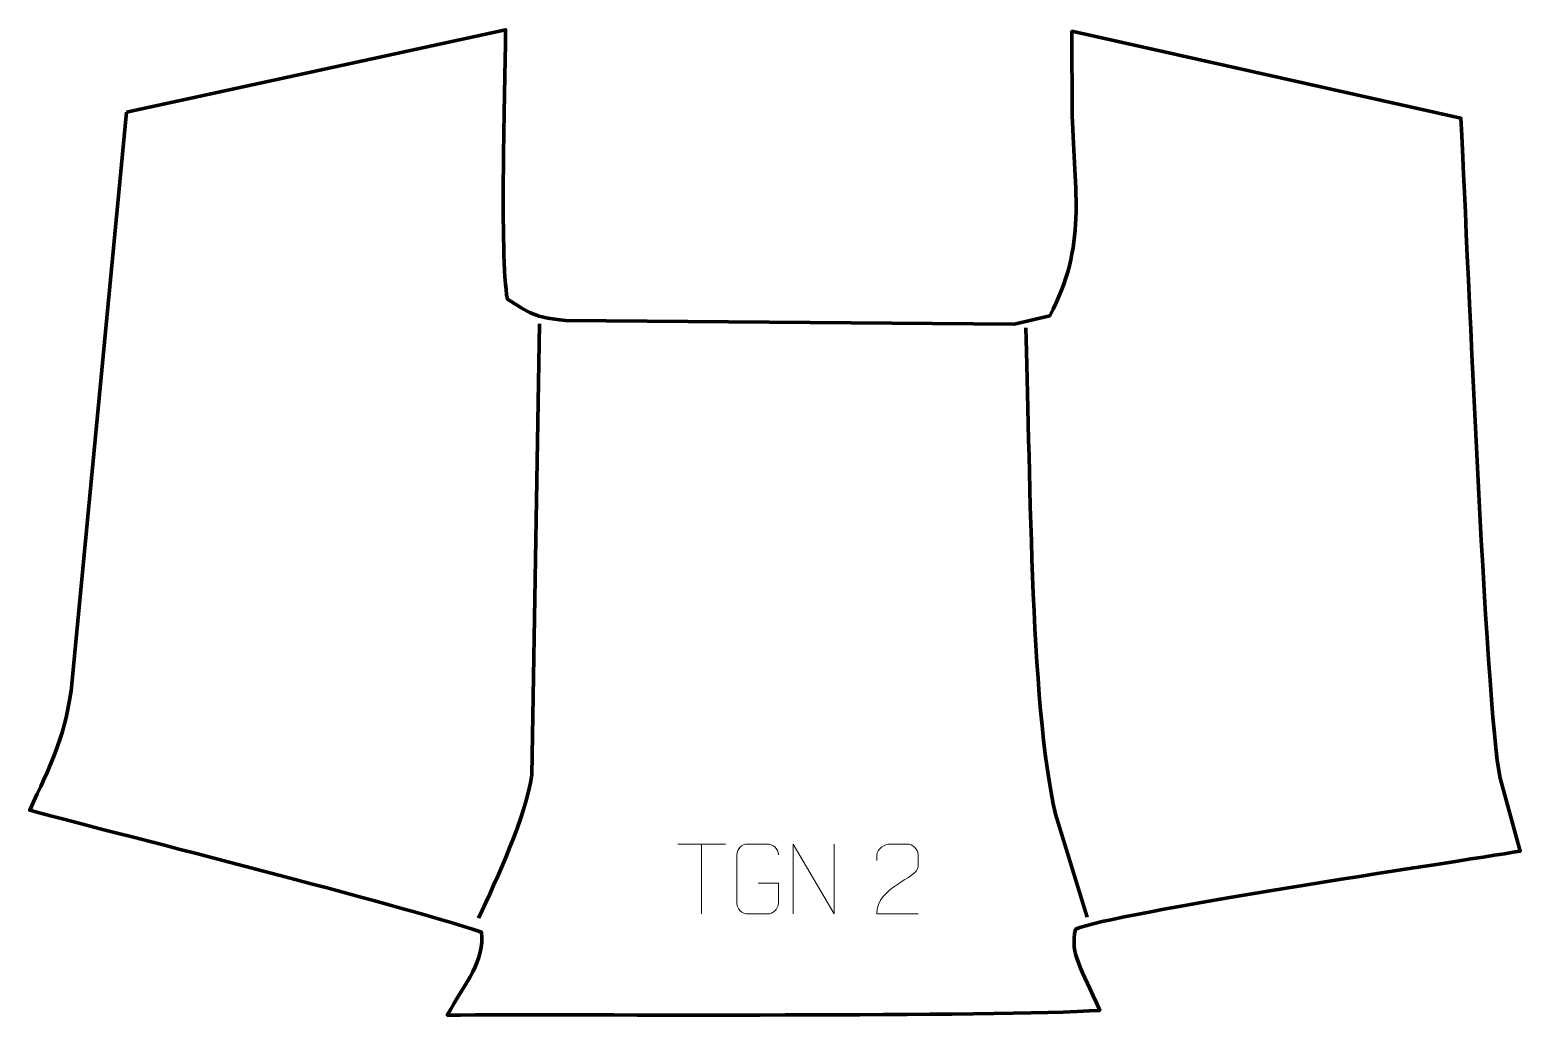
# Model space of a CAD drawing. Header units: millimetres. Extents: x 1155 to 1688, y -129 to 224.
import ezdxf

# ---------------------------------------------------------------- set-up
doc = ezdxf.new("R2010")
doc.units = ezdxf.units.MM
doc.header["$MEASUREMENT"] = 0
doc.layers.add('layer 1', color=7, linetype='Continuous')
doc.layers.add('layer 2', color=7, linetype='Continuous')

msp = doc.modelspace()

# ---------------------------------------------------------------- linework, layer by layer
at = {"layer": 'layer 1', "color": 242, "lineweight": 158}
msp.add_open_spline([(1189.4162, 194.6934), (1189.4162, 194.6934), (1324.8827, 224.115), (1324.8827, 224.115), (1324.8827, 224.115), (1324.7397, 204.0056), (1322.6728, 143.4532), (1325.5175, 127.8066), (1325.5175, 127.8066), (1333.3784, 122.9403), (1334.9094, 121.2375), (1346.2608, 120.1866), (1346.2608, 120.1866), (1346.2608, 120.1866), (1506.7043, 118.9166), (1506.7043, 118.9166), (1506.7043, 118.9166), (1506.7043, 118.9166), (1519.4043, 121.8799), (1519.4043, 121.8799), (1519.4043, 121.8799), (1532.7739, 146.8366), (1528.2283, 165.9657), (1527.4476, 193.5288), (1527.4476, 193.5288), (1527.4476, 193.5288), (1527.3416, 223.5855), (1527.3416, 223.5855), (1527.3416, 223.5855), (1527.3416, 223.5855), (1666.4067, 192.4705), (1666.4067, 192.4705), (1666.4067, 192.4705), (1668.3318, 154.4307), (1675.1797, -17.5685), (1680.3765, -43.5379), (1680.3765, -43.5379), (1680.3765, -43.5379), (1687.5732, -69.5729), (1687.5732, -69.5729), (1687.5732, -69.5729), (1663.6043, -73.5622), (1541.4921, -91.6092), (1528.6114, -97.513), (1528.6114, -97.513), (1526.5532, -106.7751), (1530.7955, -111.312), (1537.2898, -126.5113), (1537.2898, -126.5113), (1500.7072, -128.9505), (1351.8545, -127.8967), (1304.0329, -128.2047), (1304.0329, -128.2047), (1310.7275, -116.4892), (1317.4875, -108.3872), (1316.3096, -98.5713), (1316.3096, -98.5713), (1283.804, -87.7361), (1193.5797, -65.3142), (1154.8078, -54.9679), (1154.8078, -54.9679), (1162.3273, -38.3625), (1166.5701, -31.0994), (1169.6245, -12.2112), (1169.6245, -12.2112), (1169.6245, -12.2112), (1189.4162, 194.6934), (1189.4162, 194.6934)], degree=3, knots=[0, 0, 0, 0, 0.05555556, 0.05555556, 0.05555556, 0.05555556, 0.11111111, 0.11111111, 0.11111111, 0.11111111, 0.16666667, 0.16666667, 0.16666667, 0.16666667, 0.22222222, 0.22222222, 0.22222222, 0.22222222, 0.27777778, 0.27777778, 0.27777778, 0.27777778, 0.33333333, 0.33333333, 0.33333333, 0.33333333, 0.38888889, 0.38888889, 0.38888889, 0.38888889, 0.44444444, 0.44444444, 0.44444444, 0.44444444, 0.5, 0.5, 0.5, 0.5, 0.55555556, 0.55555556, 0.55555556, 0.55555556, 0.61111111, 0.61111111, 0.61111111, 0.61111111, 0.66666667, 0.66666667, 0.66666667, 0.66666667, 0.72222222, 0.72222222, 0.72222222, 0.72222222, 0.77777778, 0.77777778, 0.77777778, 0.77777778, 0.83333333, 0.83333333, 0.83333333, 0.83333333, 0.88888889, 0.88888889, 0.88888889, 0.88888889, 1, 1, 1, 1], dxfattribs=at)
at = {"layer": 'layer 2', "color": 142, "lineweight": 158}
for points in [[(1337.0524, 119.0219), (1337.0524, 119.0219), (1334.3007, -42.2681), (1334.3007, -42.2681), (1334.3007, -42.2681), (1332.055, -57.3638), (1321.6646, -79.7133), (1315.2507, -93.4914)], [(1510.8307, 117.5404), (1512.4215, 74.5234), (1512.1872, -18.4423), (1521.5196, -56.3442), (1521.5196, -56.3442), (1521.5196, -56.3442), (1532.738, -93.1742), (1532.738, -93.1742)]]:
    msp.add_open_spline(points, degree=3, knots=[0, 0, 0, 0, 0.33333333, 0.33333333, 0.33333333, 0.33333333, 1, 1, 1, 1], dxfattribs=at)
at = {"layer": 'layer 2', "color": 250, "lineweight": 9}
for points in [[(1386.4748, -67.0756), (1386.4748, -67.0756), (1403.462, -67.0756), (1403.462, -67.0756)], [(1394.9686, -92.0056), (1394.9686, -92.0056), (1394.9686, -67.0521), (1394.9686, -67.0521)]]:
    msp.add_open_spline(points, degree=3, dxfattribs=at)
for points, knots in [([(1415.2233, -81.0199), (1415.2233, -81.0199), (1422.3914, -81.0199), (1422.3914, -81.0199), (1422.3914, -81.0199), (1422.3914, -81.0199), (1422.3914, -88.188), (1422.3914, -88.188), (1422.3914, -88.188), (1422.2517, -90.5114), (1420.5745, -91.991), (1418.4267, -92.0018), (1418.4267, -92.0018), (1416.0949, -92.0014), (1413.7629, -92.0014), (1411.4314, -92.0018), (1411.4314, -92.0018), (1409.5065, -92.1072), (1407.5343, -90.2227), (1407.5455, -88.2054), (1407.5455, -88.2054), (1407.5459, -82.4353), (1407.5459, -76.6656), (1407.5455, -70.8963), (1407.5455, -70.8963), (1407.5497, -68.7582), (1409.2965, -67.039), (1411.4488, -67.0524), (1411.4488, -67.0524), (1413.7745, -67.0524), (1416.1006, -67.0524), (1418.4267, -67.0524), (1418.4267, -67.0524), (1420.3734, -67.017), (1422.3648, -68.5085), (1422.3914, -70.9462)], [0, 0, 0, 0, 0.1, 0.1, 0.1, 0.1, 0.2, 0.2, 0.2, 0.2, 0.3, 0.3, 0.3, 0.3, 0.4, 0.4, 0.4, 0.4, 0.5, 0.5, 0.5, 0.5, 0.6, 0.6, 0.6, 0.6, 0.7, 0.7, 0.7, 0.7, 0.8, 0.8, 0.8, 0.8, 1, 1, 1, 1]), ([(1427.641, -92.0056), (1427.641, -92.0056), (1427.641, -67.0521), (1427.641, -67.0521), (1427.641, -67.0521), (1427.641, -67.0521), (1442.2958, -92.0056), (1442.2958, -92.0056), (1442.2958, -92.0056), (1442.2958, -92.0056), (1442.2958, -67.0521), (1442.2958, -67.0521)], [0, 0, 0, 0, 0.25, 0.25, 0.25, 0.25, 0.5, 0.5, 0.5, 0.5, 1, 1, 1, 1]), ([(1472.3398, -92.016), (1467.4254, -92.0157), (1462.511, -92.0157), (1457.5969, -92.016), (1457.5969, -92.016), (1457.5969, -82.0837), (1472.2479, -79.4425), (1472.3398, -75.1322), (1472.3398, -75.1322), (1472.3395, -73.7081), (1472.3395, -72.2844), (1472.3398, -70.8611), (1472.3398, -70.8611), (1472.3229, -68.784), (1470.2001, -67.0592), (1468.5291, -67.0419), (1468.5291, -67.0419), (1466.4559, -67.0423), (1464.383, -67.0423), (1462.3106, -67.0419), (1462.3106, -67.0419), (1460.4885, -67.0254), (1457.6638, -68.8175), (1457.5969, -70.9111), (1457.5969, -70.9111), (1457.5969, -70.9111), (1457.5969, -72.9659), (1457.5969, -72.9659)], [0, 0, 0, 0, 0.125, 0.125, 0.125, 0.125, 0.25, 0.25, 0.25, 0.25, 0.375, 0.375, 0.375, 0.375, 0.5, 0.5, 0.5, 0.5, 0.625, 0.625, 0.625, 0.625, 0.75, 0.75, 0.75, 0.75, 1, 1, 1, 1])]:
    msp.add_open_spline(points, degree=3, knots=knots, dxfattribs=at)

doc.saveas('drawing.dxf')
